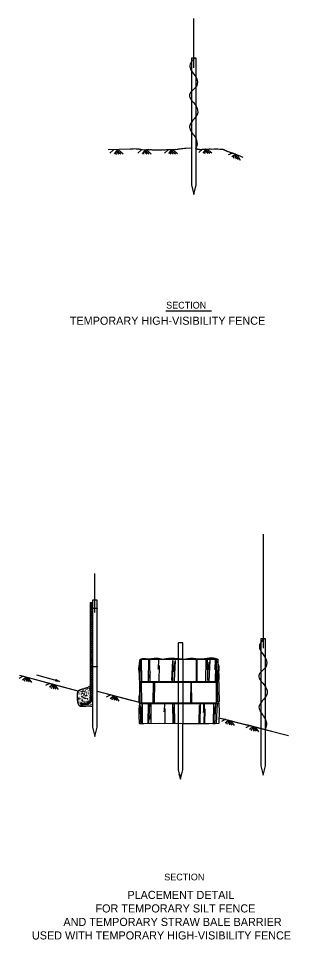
# Model space of a CAD drawing. Extents: x 801.1 to 867.9, y 1009.7 to 1053.8.
# Drawn here: x 801.08 to 813.07, y 1009.67 to 1050.2 of the extents above; entities that cross this region are included whole.
import ezdxf

# ---------------------------------------------------------------- set-up
doc = ezdxf.new("R2010")
doc.units = 0
for name, color, linetype in [('1 Control', 7, 'Continuous'), ('mc_SLOPE-PROTECTION', 7, 'Continuous'), ('pp_PRESENTATION', 7, 'Continuous'), ('str_Wood-C', 7, 'Continuous'), ('temp_HIGH-VISIBILITY-FENCE', 7, 'Continuous'), ('wpc_NO-PLOT', 7, 'Continuous'), ('wpc_SOIL-STABILIZATION', 7, 'Continuous'), ('wpc_TEMP-SILT-FENCE', 7, 'Continuous'), ('wpc_TEMP-STRAW-BALE', 7, 'Continuous')]:
    doc.layers.add(name, color=color, linetype=linetype)

# ---------------------------------------------------------------- blocks, each defined once
blk = doc.blocks.new('OG')
at = {"layer": '1 Control'}
for p, q in [((5.7024, 0.0134), (0, -5.0606)), ((0, 0), (39.9999, 0)), ((11.1082, -0.0236), (6.4075, -6.0063)), ((7.9067, -4.289), (9.9677, -6.8185)), ((9.4681, -2.5716), (13.8669, -6.5775)), ((10.6456, -0.9213), (17.0882, -6.226)), ((13.3027, -0.0476), (20.5098, -5.9807))]:
    blk.add_line(p, q, dxfattribs=at)

msp = doc.modelspace()

# ---------------------------------------------------------------- linework, layer by layer
at = {"layer": 'mc_SLOPE-PROTECTION'}
for p, q in [((805.275, 1044.411), (805.113, 1044.266)), ((805.43, 1044.41), (805.296, 1044.239)), ((805.492, 1044.409), (805.697, 1044.24)), ((806.507, 1044.411), (806.344, 1044.267)), ((806.661, 1044.41), (806.527, 1044.24)), ((806.723, 1044.41), (806.929, 1044.241)), ((807.672, 1044.418), (807.51, 1044.274)), ((807.826, 1044.417), (807.692, 1044.247)), ((807.813, 1044.392), (807.997, 1044.241)), ((807.889, 1044.417), (808.094, 1044.248)), ((809.186, 1044.447), (809.024, 1044.302)), ((809.34, 1044.446), (809.206, 1044.275)), ((809.327, 1044.42), (809.511, 1044.269)), ((809.403, 1044.445), (809.608, 1044.276)), ((805.338, 1044.288), (805.397, 1044.216)), ((805.383, 1044.337), (805.508, 1044.223)), ((805.416, 1044.384), (805.6, 1044.233)), ((806.569, 1044.289), (806.628, 1044.217)), ((806.614, 1044.338), (806.739, 1044.224)), ((806.648, 1044.385), (806.831, 1044.234)), ((807.735, 1044.296), (807.794, 1044.224)), ((807.78, 1044.345), (807.905, 1044.231)), ((809.249, 1044.324), (809.308, 1044.252)), ((809.294, 1044.373), (809.419, 1044.259)), ((810.521, 1044.273), (810.318, 1044.197)), ((810.665, 1044.217), (810.478, 1044.106)), ((810.536, 1044.136), (810.565, 1044.048)), ((810.595, 1044.166), (810.671, 1044.015)), ((810.643, 1044.198), (810.76, 1043.991)), ((810.723, 1044.194), (810.854, 1043.963)), ((801.131, 1021.3), (803.699, 1020.617)), ((804.55, 1020.601), (806.406, 1020.107)), ((809.915, 1019.426), (812.975, 1018.65))]:
    msp.add_line(p, q, dxfattribs=at)
msp.add_lwpolyline([(808.704, 1044.476), (808.473, 1044.484), (808.447, 1044.475), (808.404, 1044.474), (808.322, 1044.459), (808.265, 1044.453), (808.209, 1044.448), (808.153, 1044.442), (808.14, 1044.437), (808.096, 1044.436), (808.07, 1044.427), (808.001, 1044.417), (807.984, 1044.425), (807.914, 1044.415), (807.884, 1044.418), (807.828, 1044.413), (807.81, 1044.421), (807.767, 1044.42), (807.741, 1044.411), (807.654, 1044.409), (807.61, 1044.408), (807.541, 1044.397), (807.48, 1044.404), (807.45, 1044.408), (807.393, 1044.402), (807.337, 1044.397), (807.276, 1044.404), (807.207, 1044.394), (807.133, 1044.396), (807.059, 1044.399), (807.015, 1044.398), (806.985, 1044.401), (806.937, 1044.413), (806.924, 1044.409), (806.863, 1044.416), (806.837, 1044.406), (806.802, 1044.423), (806.776, 1044.414), (806.746, 1044.417), (806.733, 1044.413), (806.702, 1044.416), (806.676, 1044.407), (806.62, 1044.401), (806.541, 1044.417), (806.48, 1044.424), (806.432, 1044.436), (806.402, 1044.44), (806.341, 1044.447), (806.267, 1044.449), (806.193, 1044.452), (806.137, 1044.446), (806.063, 1044.449), (806.037, 1044.44), (806.006, 1044.443), (805.037, 1044.411)], dxfattribs=at)
for points in [[(808.912, 1044.452), (808.948, 1044.452), (808.965, 1044.451), (808.981, 1044.449), (809.014, 1044.443), (809.047, 1044.437), (809.063, 1044.435), (809.105, 1044.434), (809.148, 1044.434), (809.243, 1044.448), (809.408, 1044.45), (809.498, 1044.452), (809.594, 1044.451)], [(809.594, 1044.451), (809.957, 1044.446), (809.996, 1044.441), (810.036, 1044.441), (810.076, 1044.439), (810.095, 1044.437), (810.105, 1044.435), (810.114, 1044.432), (810.148, 1044.418), (810.181, 1044.4), (810.213, 1044.382), (810.245, 1044.366), (810.283, 1044.35), (810.32, 1044.335), (810.396, 1044.306), (810.432, 1044.295), (810.468, 1044.286), (810.505, 1044.277), (810.54, 1044.266), (810.966, 1044.095)]]:
    msp.add_spline(points, degree=3, dxfattribs=at)
at = {"layer": 'pp_PRESENTATION'}
for p, q in [((802.897, 1021.026), (801.897, 1021.302)), ((802.715, 1021.035), (802.748, 1021.067)), ((802.897, 1021.026), (802.715, 1021.035)), ((802.715, 1021.035), (802.715, 1021.035)), ((802.857, 1021.037), (802.724, 1021.044)), ((802.818, 1021.048), (802.732, 1021.052)), ((802.748, 1021.067), (802.736, 1021.112)), ((802.736, 1021.112), (802.736, 1021.112)), ((802.736, 1021.112), (802.897, 1021.026)), ((802.739, 1021.1), (802.858, 1021.037)), ((802.779, 1021.059), (802.742, 1021.061)), ((802.743, 1021.088), (802.818, 1021.048)), ((802.746, 1021.076), (802.779, 1021.059)), ((802.897, 1021.026), (802.897, 1021.026))]:
    msp.add_line(p, q, dxfattribs=at)
msp.add_circle((804.135, 1020.116), 0.00132, dxfattribs=at)
at = {"layer": 'str_Wood-C'}
for p, q in [((808.808, 1048.027), (808.808, 1050.197)), ((808.912, 1048.452), (808.704, 1048.452)), ((808.704, 1048.452), (808.704, 1042.868)), ((808.912, 1044.452), (808.912, 1048.452)), ((808.912, 1042.868), (808.912, 1044.452)), ((808.704, 1042.868), (808.808, 1042.452)), ((808.808, 1042.452), (808.912, 1042.868)), ((811.874, 1022.486), (811.874, 1027.509)), ((804.446, 1024.066), (804.446, 1025.768)), ((804.55, 1024.601), (804.342, 1024.601)), ((804.342, 1024.601), (804.342, 1019.016)), ((804.55, 1020.601), (804.55, 1024.601)), ((808.32, 1022.723), (808.111, 1022.723)), ((808.111, 1022.723), (808.111, 1021.999)), ((808.32, 1022.015), (808.32, 1022.723)), ((811.97, 1022.905), (811.762, 1022.905)), ((811.762, 1022.905), (811.762, 1017.32)), ((811.97, 1018.905), (811.97, 1022.905)), ((808.111, 1021.999), (808.111, 1019.169)), ((808.318, 1022.025), (808.318, 1019.171)), ((804.55, 1019.016), (804.55, 1020.601)), ((804.342, 1019.016), (804.446, 1018.601)), ((804.446, 1018.601), (804.55, 1019.016)), ((808.111, 1019.169), (808.111, 1017.138)), ((808.32, 1017.138), (808.32, 1019.167)), ((811.97, 1017.32), (811.97, 1018.905)), ((811.762, 1017.32), (811.866, 1016.905)), ((811.866, 1016.905), (811.97, 1017.32)), ((808.111, 1017.138), (808.215, 1016.723)), ((808.155, 1016.958), (808.215, 1016.723)), ((808.215, 1016.723), (808.32, 1017.138)), ((808.215, 1016.723), (808.268, 1016.968))]:
    msp.add_line(p, q, dxfattribs=at)
for points in [[(804.26, 1024.245), (804.555, 1024.245), (804.555, 1024.228), (804.26, 1024.228)], [(804.26, 1021.684), (804.555, 1021.684), (804.555, 1021.668), (804.26, 1021.668)]]:
    msp.add_lwpolyline(points, close=True, dxfattribs=at)
at = {"layer": 'temp_HIGH-VISIBILITY-FENCE'}
for points in [[(808.857, 1048.454), (808.616, 1048.256), (808.594, 1047.955), (809.002, 1047.567), (808.954, 1047.211), (808.797, 1047.082), (808.593, 1046.892), (808.617, 1046.661), (808.954, 1046.347), (809.021, 1045.977), (808.742, 1045.716), (808.597, 1045.462), (808.638, 1045.343), (808.689, 1045.194), (809.052, 1044.761), (808.882, 1044.44)], [(811.915, 1022.907), (811.674, 1022.709), (811.652, 1022.407), (812.06, 1022.02), (812.012, 1021.664), (811.855, 1021.535), (811.651, 1021.344), (811.674, 1021.113), (812.012, 1020.8), (812.079, 1020.43), (811.8, 1020.169), (811.654, 1019.914), (811.696, 1019.796), (811.747, 1019.647), (812.112, 1019.211), (811.936, 1018.887)]]:
    msp.add_open_spline(points, degree=3, dxfattribs=at)
at = {"layer": 'wpc_NO-PLOT'}
msp.add_line((807.582, 1037.331), (809.591, 1037.331), dxfattribs=at)
at = {"layer": 'wpc_SOIL-STABILIZATION'}
for centre in [(803.685, 1020.52), (803.713, 1020.495), (803.727, 1020.546), (803.741, 1020.567), (803.744, 1020.481), (803.753, 1020.54), (803.774, 1020.496), (803.795, 1020.588), (803.802, 1020.512), (803.834, 1020.599), (803.834, 1020.567), (803.834, 1020.496), (803.868, 1020.573), (803.875, 1020.591), (803.875, 1020.573), (803.875, 1020.487), (803.906, 1020.508), (803.91, 1020.596), (803.91, 1020.492), (803.911, 1020.584), (803.913, 1020.536), (803.931, 1020.634), (803.938, 1020.571), (803.945, 1020.591), (803.945, 1020.52), (803.945, 1020.487), (803.966, 1020.676), (803.974, 1020.61), (803.974, 1020.555), (803.978, 1020.512), (803.988, 1020.61), (803.999, 1020.572), (804.009, 1020.534), (804.016, 1020.614), (804.016, 1020.562), (804.023, 1020.677), (804.03, 1020.628), (804.034, 1020.684), (804.048, 1020.545), (804.048, 1020.512), (804.068, 1020.69), (804.082, 1020.676), (804.085, 1020.579), (804.089, 1020.536), (804.089, 1020.519), (804.096, 1020.68), (804.11, 1020.596), (804.11, 1020.493), (804.121, 1020.558), (804.125, 1020.53), (804.128, 1020.638), (804.128, 1020.586), (804.128, 1020.482), (804.135, 1020.701), (804.145, 1020.708), (804.159, 1020.569), (804.166, 1020.61), (804.17, 1020.683), (804.17, 1020.645), (804.176, 1020.509), (804.184, 1020.712), (804.187, 1020.58), (804.189, 1020.573), (804.198, 1020.715), (804.205, 1020.697), (804.21, 1020.509), (804.21, 1020.509), (804.213, 1020.619), (804.219, 1020.74), (804.222, 1020.637), (804.226, 1020.708), (804.233, 1020.655), (804.233, 1020.588), (804.233, 1020.484), (804.235, 1020.618), (804.235, 1020.537), (804.239, 1020.768), (804.24, 1020.516), (803.711, 1020.333), (803.711, 1020.23), (803.715, 1020.126), (803.725, 1020.354), (803.725, 1020.251), (803.727, 1020.442), (803.729, 1020.268), (803.729, 1020.176), (803.733, 1020.266), (803.737, 1020.327), (803.737, 1020.224), (803.741, 1020.464), (803.743, 1020.197), (803.743, 1020.094), (803.746, 1020.111), (803.749, 1020.478), (803.751, 1020.109), (803.753, 1020.436), (803.754, 1020.17), (803.758, 1020.283), (803.769, 1020.348), (803.769, 1020.245), (803.773, 1020.217), (803.776, 1020.126), (803.797, 1020.218), (803.8, 1020.457), (803.801, 1020.087), (803.804, 1020.142), (803.818, 1020.387), (803.818, 1020.354), (803.818, 1020.283), (803.818, 1020.25), (803.834, 1020.463), (803.835, 1020.197), (803.835, 1020.126), (803.835, 1020.093), (803.852, 1020.36), (803.855, 1020.316), (803.859, 1020.378), (803.859, 1020.36), (803.859, 1020.274), (803.868, 1020.469), (803.869, 1020.203), (803.869, 1020.1), (803.875, 1020.469), (803.876, 1020.221), (803.876, 1020.117), (803.876, 1020.1), (803.895, 1020.372), (803.898, 1020.323), (803.897, 1020.177), (803.905, 1020.087), (803.908, 1020.138), (803.913, 1020.215), (803.915, 1020.166), (803.917, 1020.218), (803.929, 1020.378), (803.929, 1020.307), (803.938, 1020.468), (803.938, 1020.102), (803.945, 1020.344), (803.946, 1020.35), (803.947, 1020.15), (803.952, 1020.415), (803.957, 1020.318), (803.959, 1020.311), (803.962, 1020.459), (803.964, 1020.193), (803.964, 1020.09), (803.969, 1020.454), (803.973, 1020.32), (803.974, 1020.451), (803.974, 1020.161), (803.975, 1020.11), (803.978, 1020.257), (803.977, 1020.154), (803.987, 1020.267), (803.986, 1020.13), (803.999, 1020.469), (804.001, 1020.288), (804.002, 1020.222), (804.004, 1020.305), (804.009, 1020.303), (804.012, 1020.364), (804.013, 1020.208), (804.014, 1020.403), (804.02, 1020.226), (804.034, 1020.32), (804.034, 1020.12), (804.041, 1020.203), (804.044, 1020.385), (804.044, 1020.282), (804.048, 1020.409), (804.049, 1020.141), (804.051, 1020.31), (804.066, 1020.15), (804.071, 1020.099), (804.075, 1020.201), (804.082, 1020.415), (804.083, 1020.397), (804.083, 1020.364), (804.083, 1020.294), (804.082, 1020.232), (804.085, 1020.475), (804.089, 1020.433), (804.089, 1020.415), (804.096, 1020.113), (804.097, 1020.154), (804.113, 1020.246), (804.117, 1020.267), (804.117, 1020.126), (804.124, 1020.388), (804.124, 1020.285), (804.124, 1020.267), (804.124, 1020.232), (804.125, 1020.427), (804.131, 1020.25), (804.145, 1020.344), (804.159, 1020.466), (804.159, 1020.433), (804.16, 1020.382), (804.16, 1020.279), (804.161, 1020.165), (804.168, 1020.145), (804.183, 1020.217), (804.184, 1020.171), (804.187, 1020.476), (804.189, 1020.47), (804.194, 1020.388), (804.194, 1020.318), (804.194, 1020.285), (804.206, 1020.151), (804.208, 1020.191), (804.21, 1020.405), (804.21, 1020.405), (804.211, 1020.361), (804.211, 1020.257), (804.222, 1020.328), (804.222, 1020.236), (804.224, 1020.321), (804.225, 1020.221), (804.235, 1020.433), (804.24, 1020.412), (804.244, 1020.238), (804.286, 1020.083), (804.313, 1020.118), (804.329, 1020.08), (803.729, 1020.073), (803.754, 1020.067), (803.828, 1019.982), (803.842, 1019.997), (803.847, 1020.001), (803.847, 1019.975), (803.864, 1019.947), (803.878, 1020.012), (803.903, 1019.976), (803.913, 1020.015), (803.913, 1019.962), (803.92, 1019.98), (803.942, 1019.957), (803.949, 1020.009), (803.976, 1019.955), (803.983, 1019.986), (803.983, 1020.015), (804.014, 1020), (804.065, 1019.999), (804.092, 1020.004), (804.138, 1020.005), (804.202, 1020.032), (804.224, 1019.998), (804.239, 1020.039), (804.276, 1020.019), (804.289, 1020.052), (804.292, 1020.058), (804.303, 1020), (804.318, 1020.028)]:
    msp.add_circle(centre, 0.00132, dxfattribs=at)
msp.add_open_spline([(804.256, 1020.846), (804.131, 1020.751), (804.012, 1020.716), (803.939, 1020.684), (803.88, 1020.682), (803.834, 1020.659), (803.763, 1020.634), (803.697, 1020.595), (803.674, 1020.531), (803.671, 1020.397), (803.677, 1020.319), (803.672, 1020.276), (803.678, 1020.165), (803.695, 1020.071), (803.718, 1020.015), (803.767, 1019.955), (803.819, 1019.938), (803.876, 1019.938), (803.937, 1019.935), (804.06, 1019.946), (804.164, 1019.951), (804.249, 1019.949), (804.276, 1019.941), (804.341, 1019.939)], degree=2, dxfattribs=at)
at = {"layer": 'wpc_TEMP-SILT-FENCE'}
for p, q in [((804.262, 1024.498), (804.318, 1024.498)), ((804.262, 1020.254), (804.262, 1024.498)), ((804.262, 1024.441), (804.318, 1024.477)), ((804.262, 1024.356), (804.318, 1024.392)), ((804.262, 1024.272), (804.318, 1024.307)), ((804.262, 1024.187), (804.318, 1024.223)), ((804.262, 1024.102), (804.318, 1024.138)), ((804.262, 1024.017), (804.318, 1024.053)), ((804.262, 1023.932), (804.318, 1023.968)), ((804.262, 1023.848), (804.318, 1023.883)), ((804.262, 1023.763), (804.318, 1023.799)), ((804.262, 1023.678), (804.318, 1023.714)), ((804.262, 1023.593), (804.318, 1023.629)), ((804.262, 1023.508), (804.318, 1023.544)), ((804.262, 1023.424), (804.318, 1023.459)), ((804.262, 1023.35), (804.318, 1023.386)), ((804.262, 1023.265), (804.318, 1023.301)), ((804.262, 1023.18), (804.318, 1023.216)), ((804.262, 1023.096), (804.318, 1023.132)), ((804.262, 1023.011), (804.318, 1023.047)), ((804.262, 1022.926), (804.318, 1022.962)), ((804.262, 1022.841), (804.318, 1022.877)), ((804.262, 1022.756), (804.318, 1022.792)), ((804.262, 1022.672), (804.318, 1022.708)), ((804.262, 1022.587), (804.318, 1022.623)), ((804.262, 1022.502), (804.318, 1022.538)), ((804.262, 1022.417), (804.318, 1022.453)), ((804.262, 1022.332), (804.318, 1022.368)), ((804.262, 1022.264), (804.318, 1022.3)), ((804.262, 1022.179), (804.318, 1022.215)), ((804.262, 1022.094), (804.318, 1022.13)), ((804.262, 1022.009), (804.318, 1022.045)), ((804.262, 1021.947), (804.318, 1021.983)), ((804.262, 1021.881), (804.318, 1021.917)), ((804.262, 1021.796), (804.318, 1021.832)), ((804.262, 1021.711), (804.318, 1021.747)), ((804.262, 1021.627), (804.318, 1021.662)), ((804.262, 1021.542), (804.318, 1021.578)), ((804.262, 1021.457), (804.318, 1021.493)), ((804.262, 1021.372), (804.318, 1021.408)), ((804.262, 1021.287), (804.318, 1021.323)), ((804.262, 1021.203), (804.318, 1021.238)), ((804.262, 1021.118), (804.318, 1021.154)), ((804.262, 1021.033), (804.318, 1021.069)), ((804.262, 1020.948), (804.318, 1020.984)), ((804.262, 1020.863), (804.318, 1020.899)), ((804.262, 1020.779), (804.318, 1020.814)), ((804.262, 1020.694), (804.318, 1020.73)), ((804.262, 1020.609), (804.318, 1020.645)), ((804.262, 1020.518), (804.318, 1020.554)), ((803.82, 1020.076), (804.087, 1020.083)), ((803.82, 1020.023), (803.82, 1020.076)), ((803.857, 1020.022), (803.947, 1020.079)), ((803.977, 1020.027), (804.067, 1020.083)), ((804.089, 1020.03), (804.297, 1020.164)), ((804.317, 1020.239), (804.252, 1020.197)), ((804.26, 1020.345), (804.315, 1020.381)), ((804.262, 1020.418), (804.318, 1020.454)), ((804.263, 1020.281), (804.319, 1020.317)), ((803.82, 1020.023), (804.085, 1020.03))]:
    msp.add_line(p, q, dxfattribs=at)
msp.add_lwpolyline([(804.318, 1024.498), (804.318, 1020.257)], dxfattribs=at)
for centre, radius in [((804.087, 1020.26), 0.23), ((804.089, 1020.257), 0.174)]:
    msp.add_arc(centre, radius, 269.3403, 359.0647, dxfattribs=at)
at = {"layer": 'wpc_TEMP-STRAW-BALE'}
for p, q in [((806.446, 1021.999), (809.874, 1021.999)), ((806.449, 1021.04), (806.446, 1021.999)), ((806.489, 1021.84), (806.461, 1021.467)), ((806.523, 1021.032), (806.508, 1021.989)), ((806.808, 1021.06), (806.82, 1021.984)), ((806.885, 1021.028), (806.87, 1021.984)), ((807.84, 1021.061), (807.883, 1021.952)), ((807.883, 1021.06), (807.894, 1021.952)), ((807.966, 1021.922), (807.908, 1021.448)), ((807.957, 1021.048), (808, 1021.952)), ((808.919, 1021.056), (808.931, 1021.997)), ((808.962, 1021.058), (808.948, 1021.992)), ((809.341, 1021.058), (809.353, 1021.987)), ((809.425, 1021.061), (809.41, 1021.997)), ((809.463, 1021.869), (809.443, 1021.516)), ((809.481, 1021.028), (809.525, 1021.969)), ((809.802, 1021.058), (809.814, 1021.999)), ((809.868, 1021.052), (809.874, 1021.999)), ((806.879, 1021.442), (806.822, 1021.171)), ((806.426, 1021.02), (809.896, 1021.02)), ((806.429, 1020.994), (809.868, 1020.994)), ((806.449, 1020.098), (806.461, 1020.989)), ((806.523, 1020.095), (806.508, 1020.984)), ((807.014, 1020.09), (807.026, 1020.992)), ((807.057, 1020.108), (807.043, 1020.989)), ((807.081, 1020.093), (807.093, 1020.994)), ((808.673, 1020.098), (808.685, 1020.992)), ((808.716, 1020.1), (808.702, 1020.986)), ((809.802, 1020.1), (809.814, 1020.994)), ((809.868, 1020.131), (809.854, 1021.004)), ((806.442, 1020.088), (809.868, 1020.088)), ((806.424, 1020.057), (809.903, 1020.057)), ((806.44, 1019.969), (806.452, 1019.217)), ((806.484, 1019.163), (806.526, 1020.055)), ((806.543, 1019.163), (806.553, 1020.055)), ((806.804, 1019.163), (806.815, 1020.055)), ((806.829, 1019.163), (806.871, 1020.055)), ((806.925, 1019.163), (806.936, 1020.055)), ((807.904, 1019.182), (807.879, 1020.034)), ((807.929, 1019.899), (807.941, 1019.205)), ((807.974, 1019.188), (807.959, 1020.044)), ((809.049, 1019.973), (809.028, 1019.184)), ((809.048, 1019.163), (809.089, 1020.055)), ((809.089, 1019.163), (809.1, 1020.055)), ((809.677, 1019.148), (809.687, 1020.041)), ((809.75, 1019.958), (809.709, 1019.573)), ((809.729, 1019.148), (809.771, 1020.041)), ((809.809, 1019.179), (809.851, 1020.072)), ((806.908, 1019.638), (806.851, 1019.367))]:
    msp.add_line(p, q, dxfattribs=at)
for points in [[(807.255, 1021.989), (807.244, 1021.57), (807.276, 1021.727), (807.265, 1021.046)], [(809.745, 1021.977), (809.734, 1021.558), (809.766, 1021.715), (809.755, 1021.035)], [(806.424, 1020.057), (806.421, 1020.13), (806.408, 1020.065), (806.403, 1020.193), (806.406, 1020.355), (806.424, 1020.486), (806.426, 1020.947), (806.426, 1021.002)], [(809.902, 1021.054), (809.896, 1021.02), (809.904, 1020.947), (809.912, 1020.499), (809.923, 1020.342), (809.925, 1020.146), (809.894, 1020.13), (809.903, 1020.057)], [(807.515, 1020.104), (807.505, 1019.685), (807.536, 1019.842), (807.526, 1019.162)], [(809.238, 1020.083), (809.227, 1019.664), (809.259, 1019.821), (809.248, 1019.141)], [(809.269, 1020.083), (809.259, 1019.664), (809.29, 1019.821), (809.279, 1019.141)], [(809.903, 1020.057), (809.917, 1019.684), (809.917, 1019.561), (809.915, 1019.381), (809.91, 1019.183), (809.894, 1019.17), (809.47, 1019.157), (808.291, 1019.168), (807.295, 1019.175), (806.612, 1019.165), (806.437, 1019.16), (806.411, 1019.181), (806.411, 1019.207), (806.398, 1019.509), (806.405, 1019.81), (806.424, 1020.057)]]:
    msp.add_lwpolyline(points, dxfattribs=at)
msp.add_open_spline([(806.424, 1021.015), (806.418, 1021.398), (806.374, 1021.581), (806.446, 1021.999), (806.446, 1021.999), (806.444, 1021.999), (806.446, 1021.999), (806.612, 1022.051), (806.709, 1022.018), (806.937, 1022.024), (807.196, 1022.062), (807.43, 1021.993), (807.677, 1022.05), (808.051, 1022.043), (808.399, 1021.999), (808.633, 1022.043), (808.717, 1022.05), (808.807, 1022.037), (809.114, 1022.005), (809.449, 1022.05), (809.525, 1022.062), (809.689, 1022.062), (809.868, 1021.999), (809.868, 1021.999), (809.848, 1021.847), (809.904, 1021.727), (809.911, 1021.575), (809.898, 1021.467), (809.911, 1021.131), (809.892, 1021.074), (809.886, 1021.03), (809.873, 1021.03)], degree=2, dxfattribs=at)

# ---------------------------------------------------------------- block references
at = {"layer": 'mc_SLOPE-PROTECTION', "xscale": 0.028500000000000008, "yscale": 0.028499999999999994, "rotation": -14.887057230107377}
for p in [(801.131, 1021.3), (802.311, 1020.981), (804.989, 1020.479), (810.058, 1019.403), (811.131, 1019.128)]:
    msp.add_blockref('OG', p, dxfattribs=at)

# ---------------------------------------------------------------- texts
at = {"layer": 'wpc_NO-PLOT'}
for s, height, p in [('SECTION', 0.297, (807.588, 1037.431)), ('TEMPORARY HIGH-VISIBILITY FENCE', 0.3564, (803.347, 1036.719)), ('SECTION', 0.297, (807.506, 1012.272)), ('PLACEMENT DETAIL', 0.3564, (805.882, 1011.456)), ('FOR TEMPORARY SILT FENCE', 0.3564, (804.477, 1010.862)), ('AND TEMPORARY STRAW BALE BARRIER', 0.3564, (803.064, 1010.268)), ('USED WITH TEMPORARY HIGH-VISIBILITY FENCE', 0.3564, (801.678, 1009.674))]:
    msp.add_text(s, height=height, dxfattribs=at).set_placement(p)

doc.saveas('drawing.dxf')
